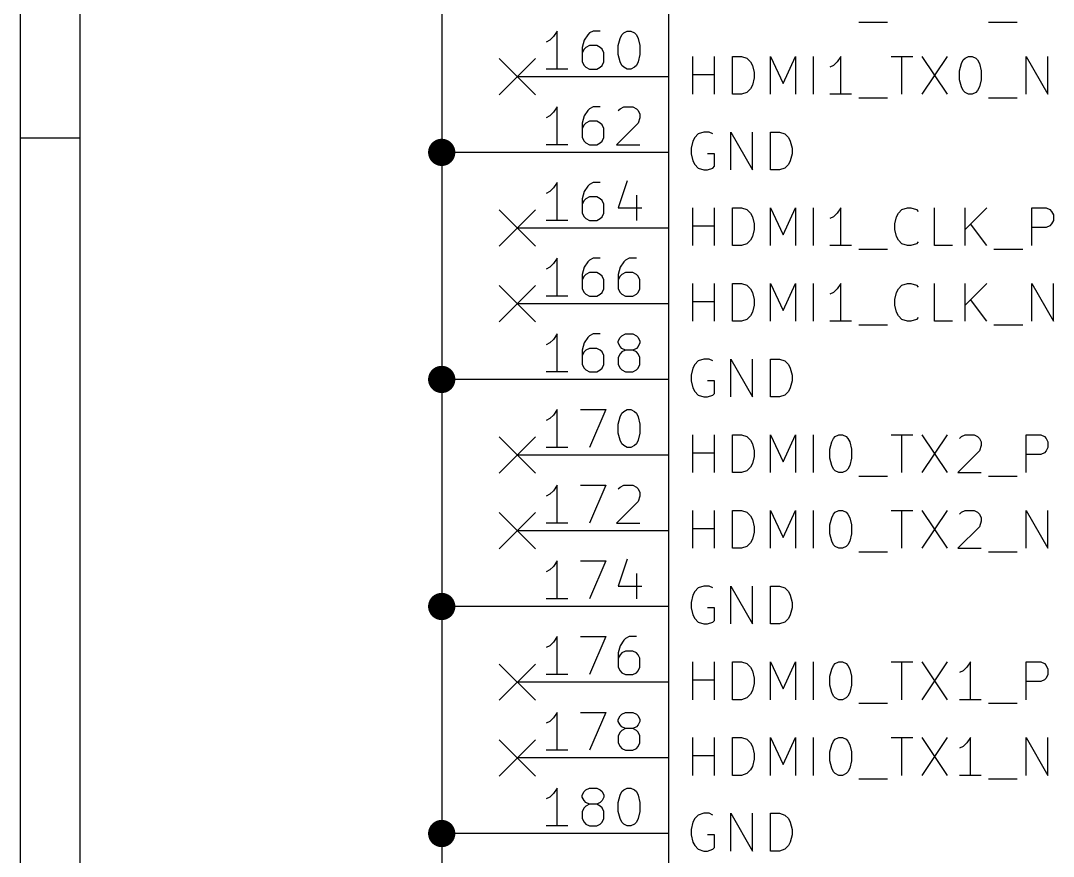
# Model space of a CAD drawing. Header units: millimetres. Extents: x 10 to 287, y -200 to -10.
# Drawn here: x 10 to 44.66, y -134.12 to -106.07 of the extents above; entities that cross this region are included whole.
import ezdxf

# ---------------------------------------------------------------- set-up
doc = ezdxf.new("R2010")
doc.units = ezdxf.units.MM
for name, color, linetype in [('BLUE', 174, 'CONTINUOUS'), ('GREENSIXTYFIVE', 129, 'CONTINUOUS'), ('LIGHTGREEN', 92, 'CONTINUOUS'), ('LIGHTRED', 12, 'CONTINUOUS'), ('RED', 14, 'CONTINUOUS')]:
    doc.layers.add(name, color=color, linetype=linetype)

msp = doc.modelspace()

# ---------------------------------------------------------------- linework, layer by layer
at = {"layer": 'BLUE', "linetype": 'CONTINUOUS'}
for p, q in [((26.0604, -107.3404), (27.2796, -108.5596)), ((27.2796, -107.3404), (26.0604, -108.5596)), ((26.0604, -112.4204), (27.2796, -113.6396)), ((27.2796, -112.4204), (26.0604, -113.6396)), ((26.0604, -114.9604), (27.2796, -116.1796)), ((27.2796, -114.9604), (26.0604, -116.1796)), ((26.0604, -120.0404), (27.2796, -121.2596)), ((27.2796, -120.0404), (26.0604, -121.2596)), ((26.0604, -122.5804), (27.2796, -123.7996)), ((27.2796, -122.5804), (26.0604, -123.7996)), ((26.0604, -127.6604), (27.2796, -128.8796)), ((27.2796, -127.6604), (26.0604, -128.8796)), ((26.0604, -130.2004), (27.2796, -131.4196)), ((27.2796, -130.2004), (26.0604, -131.4196))]:
    msp.add_line(p, q, dxfattribs=at)
at = {"layer": 'GREENSIXTYFIVE', "linetype": 'CONTINUOUS'}
for p, q in [((38.1242, -106.1185), (39.0918, -106.1185)), ((42.4784, -106.1185), (43.446, -106.1185)), ((32.5603, -108.5375), (32.5603, -107.2675)), ((33.286, -108.5375), (33.286, -107.2675)), ((33.8908, -108.5375), (33.8908, -107.2675)), ((33.8908, -107.2675), (34.1932, -107.2675)), ((34.1932, -107.2675), (34.3746, -107.328)), ((34.3746, -107.328), (34.4956, -107.449)), ((35.1608, -108.5375), (35.1608, -107.2675)), ((35.1608, -107.2675), (35.5842, -108.1747)), ((35.5842, -108.1747), (36.0075, -107.2675)), ((36.0075, -107.2675), (36.0075, -108.5375)), ((36.6122, -108.5375), (36.6122, -107.2675)), ((37.5194, -107.2675), (37.3985, -107.449)), ((37.5194, -108.5375), (37.5194, -107.2675)), ((39.2127, -107.2675), (39.9384, -107.2675)), ((39.5756, -108.5375), (39.5756, -107.2675)), ((40.2408, -107.2675), (41.0874, -108.5375)), ((41.0874, -107.2675), (40.2408, -108.5375)), ((41.5712, -107.5094), (41.6317, -107.3885)), ((41.6317, -107.3885), (41.6922, -107.328)), ((41.6922, -107.328), (41.8131, -107.2675)), ((41.8131, -107.2675), (41.9341, -107.2675)), ((41.9341, -107.2675), (42.055, -107.328)), ((42.055, -107.328), (42.1155, -107.3885)), ((42.1155, -107.3885), (42.176, -107.5094)), ((43.7483, -108.5375), (43.7483, -107.2675)), ((43.7483, -107.2675), (44.474, -108.5375)), ((44.474, -108.5375), (44.474, -107.2675)), ((34.4956, -107.449), (34.5561, -107.5699)), ((34.5561, -107.5699), (34.6165, -107.8118)), ((37.2775, -107.5699), (37.1566, -107.6304)), ((37.3985, -107.449), (37.2775, -107.5699)), ((41.5108, -107.7513), (41.5712, -107.5094)), ((41.5108, -108.0537), (41.5108, -107.7513)), ((42.176, -107.5094), (42.2365, -107.7513)), ((42.2365, -107.7513), (42.2365, -108.0537)), ((32.5603, -107.8723), (33.286, -107.8723)), ((34.6165, -107.9932), (34.5561, -108.2351)), ((34.6165, -107.8118), (34.6165, -107.9932)), ((41.5712, -108.2956), (41.5108, -108.0537)), ((42.2365, -108.0537), (42.176, -108.2956)), ((34.4956, -108.3561), (34.3746, -108.4771)), ((34.5561, -108.2351), (34.4956, -108.3561)), ((41.6317, -108.4166), (41.5712, -108.2956)), ((41.6922, -108.4771), (41.6317, -108.4166)), ((42.1155, -108.4166), (42.055, -108.4771)), ((42.176, -108.2956), (42.1155, -108.4166)), ((34.1932, -108.5375), (33.8908, -108.5375)), ((34.3746, -108.4771), (34.1932, -108.5375)), ((37.8823, -108.5375), (37.1566, -108.5375)), ((38.1242, -108.6585), (39.0918, -108.6585)), ((41.8131, -108.5375), (41.6922, -108.4771)), ((41.9341, -108.5375), (41.8131, -108.5375)), ((42.055, -108.4771), (41.9341, -108.5375)), ((42.4784, -108.6585), (43.446, -108.6585)), ((32.9232, -109.8075), (32.7418, -109.868)), ((33.1046, -109.8075), (32.9232, -109.8075)), ((33.2256, -109.868), (33.1046, -109.8075)), ((33.8303, -111.0775), (33.8303, -109.8075)), ((33.8303, -109.8075), (34.556, -111.0775)), ((34.556, -111.0775), (34.556, -109.8075)), ((35.1608, -111.0775), (35.1608, -109.8075)), ((35.1608, -109.8075), (35.4632, -109.8075)), ((35.4632, -109.8075), (35.6446, -109.868)), ((32.5603, -110.1099), (32.4999, -110.3518)), ((32.6208, -109.989), (32.5603, -110.1099)), ((32.7418, -109.868), (32.6208, -109.989)), ((35.6446, -109.868), (35.7656, -109.989)), ((35.7656, -109.989), (35.8261, -110.1099)), ((35.8261, -110.1099), (35.8865, -110.3518)), ((32.4999, -110.3518), (32.4999, -110.5332)), ((32.4999, -110.5332), (32.5603, -110.7751)), ((33.286, -110.5332), (33.0441, -110.5332)), ((33.286, -110.9566), (33.286, -110.5332)), ((35.8865, -110.5332), (35.8261, -110.7751)), ((35.8865, -110.3518), (35.8865, -110.5332)), ((32.5603, -110.7751), (32.6208, -110.8961)), ((32.6208, -110.8961), (32.7418, -111.0171)), ((35.7656, -110.8961), (35.6446, -111.0171)), ((35.8261, -110.7751), (35.7656, -110.8961)), ((32.7418, -111.0171), (32.9232, -111.0775)), ((32.9232, -111.0775), (33.0441, -111.0775)), ((33.0441, -111.0775), (33.2256, -111.0171)), ((33.2256, -111.0171), (33.286, -110.9566)), ((35.4632, -111.0775), (35.1608, -111.0775)), ((35.6446, -111.0171), (35.4632, -111.0775)), ((32.5603, -113.6175), (32.5603, -112.3475)), ((33.286, -113.6175), (33.286, -112.3475)), ((33.8908, -113.6175), (33.8908, -112.3475)), ((33.8908, -112.3475), (34.1932, -112.3475)), ((34.1932, -112.3475), (34.3746, -112.408)), ((34.3746, -112.408), (34.4956, -112.529)), ((34.4956, -112.529), (34.5561, -112.6499)), ((35.1608, -113.6175), (35.1608, -112.3475)), ((35.1608, -112.3475), (35.5842, -113.2547)), ((35.5842, -113.2547), (36.0075, -112.3475)), ((36.0075, -112.3475), (36.0075, -113.6175)), ((36.6122, -113.6175), (36.6122, -112.3475)), ((37.3985, -112.529), (37.2775, -112.6499)), ((37.5194, -112.3475), (37.3985, -112.529)), ((37.5194, -113.6175), (37.5194, -112.3475)), ((39.3941, -112.6499), (39.4546, -112.529)), ((39.4546, -112.529), (39.5756, -112.408)), ((39.5756, -112.408), (39.757, -112.3475)), ((39.757, -112.3475), (39.8779, -112.3475)), ((39.8779, -112.3475), (40.0594, -112.408)), ((40.0594, -112.408), (40.1198, -112.4685)), ((40.6641, -113.6175), (40.6641, -112.3475)), ((41.6922, -113.6175), (41.6922, -112.3475)), ((42.4179, -112.3475), (41.6922, -113.0732)), ((43.9298, -113.6175), (43.9298, -112.3475)), ((43.9298, -112.3475), (44.4136, -112.3475)), ((44.4136, -112.3475), (44.5346, -112.408)), ((44.5346, -112.408), (44.5951, -112.4685)), ((44.5951, -112.4685), (44.6555, -112.5894)), ((44.6555, -112.5894), (44.6555, -112.7709)), ((32.5603, -112.9523), (33.286, -112.9523)), ((34.5561, -112.6499), (34.6165, -112.8918)), ((34.6165, -112.8918), (34.6165, -113.0732)), ((37.2775, -112.6499), (37.1566, -112.7104)), ((39.3337, -112.8918), (39.3941, -112.6499)), ((39.3337, -113.0732), (39.3337, -112.8918)), ((42.4179, -113.6175), (41.8737, -112.8918)), ((44.5346, -112.9523), (44.4136, -113.0128)), ((44.5951, -112.8918), (44.5346, -112.9523)), ((44.6555, -112.7709), (44.5951, -112.8918)), ((34.5561, -113.3151), (34.4956, -113.4361)), ((34.6165, -113.0732), (34.5561, -113.3151)), ((39.3941, -113.3151), (39.3337, -113.0732)), ((39.4546, -113.4361), (39.3941, -113.3151)), ((44.4136, -113.0128), (43.9298, -113.0128)), ((34.1932, -113.6175), (33.8908, -113.6175)), ((34.3746, -113.5571), (34.1932, -113.6175)), ((34.4956, -113.4361), (34.3746, -113.5571)), ((37.8823, -113.6175), (37.1566, -113.6175)), ((39.5756, -113.5571), (39.4546, -113.4361)), ((39.757, -113.6175), (39.5756, -113.5571)), ((39.8779, -113.6175), (39.757, -113.6175)), ((40.0594, -113.5571), (39.8779, -113.6175)), ((40.1198, -113.4966), (40.0594, -113.5571)), ((41.2689, -113.6175), (40.6641, -113.6175)), ((38.1242, -113.7385), (39.0918, -113.7385)), ((42.6599, -113.7385), (43.6275, -113.7385)), ((32.5603, -116.1575), (32.5603, -114.8875)), ((33.286, -116.1575), (33.286, -114.8875)), ((33.8908, -116.1575), (33.8908, -114.8875)), ((33.8908, -114.8875), (34.1932, -114.8875)), ((34.1932, -114.8875), (34.3746, -114.948)), ((34.3746, -114.948), (34.4956, -115.069)), ((35.1608, -116.1575), (35.1608, -114.8875)), ((35.1608, -114.8875), (35.5842, -115.7947)), ((35.5842, -115.7947), (36.0075, -114.8875)), ((36.0075, -114.8875), (36.0075, -116.1575)), ((36.6122, -116.1575), (36.6122, -114.8875)), ((37.5194, -114.8875), (37.3985, -115.069)), ((37.5194, -116.1575), (37.5194, -114.8875)), ((39.4546, -115.069), (39.5756, -114.948)), ((39.5756, -114.948), (39.757, -114.8875)), ((39.757, -114.8875), (39.8779, -114.8875)), ((39.8779, -114.8875), (40.0594, -114.948)), ((40.0594, -114.948), (40.1198, -115.0085)), ((40.6641, -116.1575), (40.6641, -114.8875)), ((41.6922, -116.1575), (41.6922, -114.8875)), ((42.4179, -114.8875), (41.6922, -115.6132)), ((43.9298, -116.1575), (43.9298, -114.8875)), ((43.9298, -114.8875), (44.6555, -116.1575)), ((44.6555, -116.1575), (44.6555, -114.8875)), ((34.4956, -115.069), (34.5561, -115.1899)), ((34.5561, -115.1899), (34.6165, -115.4318)), ((37.2775, -115.1899), (37.1566, -115.2504)), ((37.3985, -115.069), (37.2775, -115.1899)), ((39.3337, -115.4318), (39.3941, -115.1899)), ((39.3941, -115.1899), (39.4546, -115.069)), ((32.5603, -115.4923), (33.286, -115.4923)), ((34.6165, -115.6132), (34.5561, -115.8551)), ((34.6165, -115.4318), (34.6165, -115.6132)), ((39.3337, -115.6132), (39.3337, -115.4318)), ((39.3941, -115.8551), (39.3337, -115.6132)), ((42.4179, -116.1575), (41.8737, -115.4318)), ((34.4956, -115.9761), (34.3746, -116.0971)), ((34.5561, -115.8551), (34.4956, -115.9761)), ((39.4546, -115.9761), (39.3941, -115.8551)), ((39.5756, -116.0971), (39.4546, -115.9761)), ((40.1198, -116.0366), (40.0594, -116.0971)), ((34.1932, -116.1575), (33.8908, -116.1575)), ((34.3746, -116.0971), (34.1932, -116.1575)), ((37.8823, -116.1575), (37.1566, -116.1575)), ((38.1242, -116.2785), (39.0918, -116.2785)), ((39.757, -116.1575), (39.5756, -116.0971)), ((39.8779, -116.1575), (39.757, -116.1575)), ((40.0594, -116.0971), (39.8779, -116.1575)), ((41.2689, -116.1575), (40.6641, -116.1575)), ((42.6599, -116.2785), (43.6275, -116.2785)), ((32.9232, -117.4275), (32.7418, -117.488)), ((33.1046, -117.4275), (32.9232, -117.4275)), ((33.2256, -117.488), (33.1046, -117.4275)), ((33.8303, -118.6975), (33.8303, -117.4275)), ((33.8303, -117.4275), (34.556, -118.6975)), ((34.556, -118.6975), (34.556, -117.4275)), ((35.1608, -118.6975), (35.1608, -117.4275)), ((35.1608, -117.4275), (35.4632, -117.4275)), ((35.4632, -117.4275), (35.6446, -117.488)), ((32.5603, -117.7299), (32.4999, -117.9718)), ((32.6208, -117.609), (32.5603, -117.7299)), ((32.7418, -117.488), (32.6208, -117.609)), ((35.6446, -117.488), (35.7656, -117.609)), ((35.7656, -117.609), (35.8261, -117.7299)), ((35.8261, -117.7299), (35.8865, -117.9718)), ((32.4999, -117.9718), (32.4999, -118.1532)), ((32.4999, -118.1532), (32.5603, -118.3951)), ((33.286, -118.1532), (33.0441, -118.1532)), ((33.286, -118.5766), (33.286, -118.1532)), ((35.8865, -118.1532), (35.8261, -118.3951)), ((35.8865, -117.9718), (35.8865, -118.1532)), ((32.5603, -118.3951), (32.6208, -118.5161)), ((32.6208, -118.5161), (32.7418, -118.6371)), ((35.7656, -118.5161), (35.6446, -118.6371)), ((35.8261, -118.3951), (35.7656, -118.5161)), ((32.7418, -118.6371), (32.9232, -118.6975)), ((32.9232, -118.6975), (33.0441, -118.6975)), ((33.0441, -118.6975), (33.2256, -118.6371)), ((33.2256, -118.6371), (33.286, -118.5766)), ((35.4632, -118.6975), (35.1608, -118.6975)), ((35.6446, -118.6371), (35.4632, -118.6975)), ((32.5603, -121.2375), (32.5603, -119.9675)), ((33.286, -121.2375), (33.286, -119.9675)), ((33.8908, -121.2375), (33.8908, -119.9675)), ((33.8908, -119.9675), (34.1932, -119.9675)), ((34.1932, -119.9675), (34.3746, -120.028)), ((34.3746, -120.028), (34.4956, -120.149)), ((34.4956, -120.149), (34.5561, -120.2699)), ((35.1608, -121.2375), (35.1608, -119.9675)), ((35.1608, -119.9675), (35.5842, -120.8747)), ((35.5842, -120.8747), (36.0075, -119.9675)), ((36.0075, -119.9675), (36.0075, -121.2375)), ((36.6122, -121.2375), (36.6122, -119.9675)), ((37.1566, -120.4513), (37.217, -120.2094)), ((37.217, -120.2094), (37.2775, -120.0885)), ((37.2775, -120.0885), (37.338, -120.028)), ((37.338, -120.028), (37.4589, -119.9675)), ((37.4589, -119.9675), (37.5799, -119.9675)), ((37.5799, -119.9675), (37.7008, -120.028)), ((37.7008, -120.028), (37.7613, -120.0885)), ((37.7613, -120.0885), (37.8218, -120.2094)), ((37.8218, -120.2094), (37.8823, -120.4513)), ((39.2127, -119.9675), (39.9384, -119.9675)), ((39.5756, -121.2375), (39.5756, -119.9675)), ((40.2408, -119.9675), (41.0874, -121.2375)), ((41.0874, -119.9675), (40.2408, -121.2375)), ((41.5108, -120.0885), (41.5712, -120.028)), ((41.5712, -120.028), (41.6922, -119.9675)), ((41.6922, -119.9675), (41.9946, -119.9675)), ((41.9946, -119.9675), (42.1155, -120.028)), ((42.1155, -120.028), (42.176, -120.0885)), ((42.176, -120.0885), (42.2365, -120.2094)), ((42.2365, -120.2094), (42.2365, -120.3304)), ((43.7483, -121.2375), (43.7483, -119.9675)), ((43.7483, -119.9675), (44.2321, -119.9675)), ((44.2321, -119.9675), (44.3531, -120.028)), ((44.3531, -120.028), (44.4136, -120.0885)), ((44.4136, -120.0885), (44.474, -120.2094)), ((44.474, -120.2094), (44.474, -120.3909)), ((32.5603, -120.5723), (33.286, -120.5723)), ((34.5561, -120.2699), (34.6165, -120.5118)), ((34.6165, -120.5118), (34.6165, -120.6932)), ((37.1566, -120.7537), (37.1566, -120.4513)), ((37.8823, -120.4513), (37.8823, -120.7537)), ((42.176, -120.5118), (41.4503, -121.2375)), ((42.2365, -120.3304), (42.176, -120.5118)), ((44.3531, -120.5723), (44.2321, -120.6328)), ((44.4136, -120.5118), (44.3531, -120.5723)), ((44.474, -120.3909), (44.4136, -120.5118)), ((34.5561, -120.9351), (34.4956, -121.0561)), ((34.6165, -120.6932), (34.5561, -120.9351)), ((37.217, -120.9956), (37.1566, -120.7537)), ((37.8823, -120.7537), (37.8218, -120.9956)), ((44.2321, -120.6328), (43.7483, -120.6328)), ((34.1932, -121.2375), (33.8908, -121.2375)), ((34.3746, -121.1771), (34.1932, -121.2375)), ((34.4956, -121.0561), (34.3746, -121.1771)), ((37.2775, -121.1166), (37.217, -120.9956)), ((37.338, -121.1771), (37.2775, -121.1166)), ((37.4589, -121.2375), (37.338, -121.1771)), ((37.5799, -121.2375), (37.4589, -121.2375)), ((37.7008, -121.1771), (37.5799, -121.2375)), ((37.7613, -121.1166), (37.7008, -121.1771)), ((37.8218, -120.9956), (37.7613, -121.1166)), ((41.4503, -121.2375), (42.2365, -121.2375)), ((38.1242, -121.3585), (39.0918, -121.3585)), ((42.4784, -121.3585), (43.446, -121.3585)), ((32.5603, -123.7775), (32.5603, -122.5075)), ((33.286, -123.7775), (33.286, -122.5075)), ((33.8908, -123.7775), (33.8908, -122.5075)), ((33.8908, -122.5075), (34.1932, -122.5075)), ((34.1932, -122.5075), (34.3746, -122.568)), ((34.3746, -122.568), (34.4956, -122.689)), ((35.1608, -123.7775), (35.1608, -122.5075)), ((35.1608, -122.5075), (35.5842, -123.4147)), ((35.5842, -123.4147), (36.0075, -122.5075)), ((36.0075, -122.5075), (36.0075, -123.7775)), ((36.6122, -123.7775), (36.6122, -122.5075)), ((37.217, -122.7494), (37.2775, -122.6285)), ((37.2775, -122.6285), (37.338, -122.568)), ((37.338, -122.568), (37.4589, -122.5075)), ((37.4589, -122.5075), (37.5799, -122.5075)), ((37.5799, -122.5075), (37.7008, -122.568)), ((37.7008, -122.568), (37.7613, -122.6285)), ((37.7613, -122.6285), (37.8218, -122.7494)), ((39.2127, -122.5075), (39.9384, -122.5075)), ((39.5756, -123.7775), (39.5756, -122.5075)), ((40.2408, -122.5075), (41.0874, -123.7775)), ((41.0874, -122.5075), (40.2408, -123.7775)), ((41.5108, -122.6285), (41.5712, -122.568)), ((41.5712, -122.568), (41.6922, -122.5075)), ((41.6922, -122.5075), (41.9946, -122.5075)), ((41.9946, -122.5075), (42.1155, -122.568)), ((42.1155, -122.568), (42.176, -122.6285)), ((42.176, -122.6285), (42.2365, -122.7494)), ((43.7483, -123.7775), (43.7483, -122.5075)), ((43.7483, -122.5075), (44.474, -123.7775)), ((44.474, -123.7775), (44.474, -122.5075)), ((34.4956, -122.689), (34.5561, -122.8099)), ((34.5561, -122.8099), (34.6165, -123.0518)), ((37.1566, -122.9913), (37.217, -122.7494)), ((37.1566, -123.2937), (37.1566, -122.9913)), ((37.8218, -122.7494), (37.8823, -122.9913)), ((37.8823, -122.9913), (37.8823, -123.2937)), ((42.2365, -122.8704), (42.176, -123.0518)), ((42.2365, -122.7494), (42.2365, -122.8704)), ((32.5603, -123.1123), (33.286, -123.1123)), ((34.6165, -123.2332), (34.5561, -123.4751)), ((34.6165, -123.0518), (34.6165, -123.2332)), ((37.217, -123.5356), (37.1566, -123.2937)), ((37.8823, -123.2937), (37.8218, -123.5356)), ((42.176, -123.0518), (41.4503, -123.7775)), ((34.3746, -123.7171), (34.1932, -123.7775)), ((34.4956, -123.5961), (34.3746, -123.7171)), ((34.5561, -123.4751), (34.4956, -123.5961)), ((37.2775, -123.6566), (37.217, -123.5356)), ((37.338, -123.7171), (37.2775, -123.6566)), ((37.4589, -123.7775), (37.338, -123.7171)), ((37.7008, -123.7171), (37.5799, -123.7775)), ((37.7613, -123.6566), (37.7008, -123.7171)), ((37.8218, -123.5356), (37.7613, -123.6566)), ((34.1932, -123.7775), (33.8908, -123.7775)), ((37.5799, -123.7775), (37.4589, -123.7775)), ((38.1242, -123.8985), (39.0918, -123.8985)), ((41.4503, -123.7775), (42.2365, -123.7775)), ((42.4784, -123.8985), (43.446, -123.8985)), ((32.9232, -125.0475), (32.7418, -125.108)), ((33.1046, -125.0475), (32.9232, -125.0475)), ((33.2256, -125.108), (33.1046, -125.0475)), ((33.8303, -126.3175), (33.8303, -125.0475)), ((33.8303, -125.0475), (34.556, -126.3175)), ((34.556, -126.3175), (34.556, -125.0475)), ((35.1608, -126.3175), (35.1608, -125.0475)), ((35.1608, -125.0475), (35.4632, -125.0475)), ((35.4632, -125.0475), (35.6446, -125.108)), ((32.5603, -125.3499), (32.4999, -125.5918)), ((32.6208, -125.229), (32.5603, -125.3499)), ((32.7418, -125.108), (32.6208, -125.229)), ((35.6446, -125.108), (35.7656, -125.229)), ((35.7656, -125.229), (35.8261, -125.3499)), ((35.8261, -125.3499), (35.8865, -125.5918)), ((32.4999, -125.5918), (32.4999, -125.7732)), ((32.4999, -125.7732), (32.5603, -126.0151)), ((33.286, -125.7732), (33.0441, -125.7732)), ((33.286, -126.1966), (33.286, -125.7732)), ((35.8865, -125.7732), (35.8261, -126.0151)), ((35.8865, -125.5918), (35.8865, -125.7732)), ((32.5603, -126.0151), (32.6208, -126.1361)), ((32.6208, -126.1361), (32.7418, -126.2571)), ((35.7656, -126.1361), (35.6446, -126.2571)), ((35.8261, -126.0151), (35.7656, -126.1361)), ((32.7418, -126.2571), (32.9232, -126.3175)), ((32.9232, -126.3175), (33.0441, -126.3175)), ((33.0441, -126.3175), (33.2256, -126.2571)), ((33.2256, -126.2571), (33.286, -126.1966)), ((35.4632, -126.3175), (35.1608, -126.3175)), ((35.6446, -126.2571), (35.4632, -126.3175)), ((32.5603, -128.8575), (32.5603, -127.5875)), ((33.286, -128.8575), (33.286, -127.5875)), ((33.8908, -128.8575), (33.8908, -127.5875)), ((33.8908, -127.5875), (34.1932, -127.5875)), ((34.1932, -127.5875), (34.3746, -127.648)), ((34.3746, -127.648), (34.4956, -127.769)), ((34.4956, -127.769), (34.5561, -127.8899)), ((35.1608, -128.8575), (35.1608, -127.5875)), ((35.1608, -127.5875), (35.5842, -128.4947)), ((35.5842, -128.4947), (36.0075, -127.5875)), ((36.0075, -127.5875), (36.0075, -128.8575)), ((36.6122, -128.8575), (36.6122, -127.5875)), ((37.1566, -128.0713), (37.217, -127.8294)), ((37.217, -127.8294), (37.2775, -127.7085)), ((37.2775, -127.7085), (37.338, -127.648)), ((37.338, -127.648), (37.4589, -127.5875)), ((37.4589, -127.5875), (37.5799, -127.5875)), ((37.5799, -127.5875), (37.7008, -127.648)), ((37.7008, -127.648), (37.7613, -127.7085)), ((37.7613, -127.7085), (37.8218, -127.8294)), ((37.8218, -127.8294), (37.8823, -128.0713)), ((39.2127, -127.5875), (39.9384, -127.5875)), ((39.5756, -128.8575), (39.5756, -127.5875)), ((40.2408, -127.5875), (41.0874, -128.8575)), ((41.0874, -127.5875), (40.2408, -128.8575)), ((41.7527, -127.769), (41.6317, -127.8899)), ((41.8736, -127.5875), (41.7527, -127.769)), ((41.8736, -128.8575), (41.8736, -127.5875)), ((43.7483, -128.8575), (43.7483, -127.5875)), ((43.7483, -127.5875), (44.2321, -127.5875)), ((44.2321, -127.5875), (44.3531, -127.648)), ((44.3531, -127.648), (44.4136, -127.7085)), ((44.4136, -127.7085), (44.474, -127.8294)), ((44.474, -127.8294), (44.474, -128.0109)), ((32.5603, -128.1923), (33.286, -128.1923)), ((34.5561, -127.8899), (34.6165, -128.1318)), ((34.6165, -128.1318), (34.6165, -128.3132)), ((37.1566, -128.3737), (37.1566, -128.0713)), ((37.8823, -128.0713), (37.8823, -128.3737)), ((41.6317, -127.8899), (41.5108, -127.9504)), ((44.3531, -128.1923), (44.2321, -128.2528)), ((44.4136, -128.1318), (44.3531, -128.1923)), ((44.474, -128.0109), (44.4136, -128.1318)), ((34.5561, -128.5551), (34.4956, -128.6761)), ((34.6165, -128.3132), (34.5561, -128.5551)), ((37.217, -128.6156), (37.1566, -128.3737)), ((37.8823, -128.3737), (37.8218, -128.6156)), ((44.2321, -128.2528), (43.7483, -128.2528)), ((34.1932, -128.8575), (33.8908, -128.8575)), ((34.3746, -128.7971), (34.1932, -128.8575)), ((34.4956, -128.6761), (34.3746, -128.7971)), ((37.2775, -128.7366), (37.217, -128.6156)), ((37.338, -128.7971), (37.2775, -128.7366)), ((37.4589, -128.8575), (37.338, -128.7971)), ((37.5799, -128.8575), (37.4589, -128.8575)), ((37.7008, -128.7971), (37.5799, -128.8575)), ((37.7613, -128.7366), (37.7008, -128.7971)), ((37.8218, -128.6156), (37.7613, -128.7366)), ((42.2365, -128.8575), (41.5108, -128.8575)), ((38.1242, -128.9785), (39.0918, -128.9785)), ((42.4784, -128.9785), (43.446, -128.9785)), ((32.5603, -131.3975), (32.5603, -130.1275)), ((33.286, -131.3975), (33.286, -130.1275)), ((33.8908, -131.3975), (33.8908, -130.1275)), ((33.8908, -130.1275), (34.1932, -130.1275)), ((34.1932, -130.1275), (34.3746, -130.188)), ((34.3746, -130.188), (34.4956, -130.309)), ((35.1608, -131.3975), (35.1608, -130.1275)), ((35.1608, -130.1275), (35.5842, -131.0347)), ((35.5842, -131.0347), (36.0075, -130.1275)), ((36.0075, -130.1275), (36.0075, -131.3975)), ((36.6122, -131.3975), (36.6122, -130.1275)), ((37.217, -130.3694), (37.2775, -130.2485)), ((37.2775, -130.2485), (37.338, -130.188)), ((37.338, -130.188), (37.4589, -130.1275)), ((37.4589, -130.1275), (37.5799, -130.1275)), ((37.5799, -130.1275), (37.7008, -130.188)), ((37.7008, -130.188), (37.7613, -130.2485)), ((37.7613, -130.2485), (37.8218, -130.3694)), ((39.2127, -130.1275), (39.9384, -130.1275)), ((39.5756, -131.3975), (39.5756, -130.1275)), ((40.2408, -130.1275), (41.0874, -131.3975)), ((41.0874, -130.1275), (40.2408, -131.3975)), ((41.8736, -130.1275), (41.7527, -130.309)), ((41.8736, -131.3975), (41.8736, -130.1275)), ((43.7483, -131.3975), (43.7483, -130.1275)), ((43.7483, -130.1275), (44.474, -131.3975)), ((44.474, -131.3975), (44.474, -130.1275)), ((34.4956, -130.309), (34.5561, -130.4299)), ((34.5561, -130.4299), (34.6165, -130.6718)), ((37.1566, -130.6113), (37.217, -130.3694)), ((37.1566, -130.9137), (37.1566, -130.6113)), ((37.8218, -130.3694), (37.8823, -130.6113)), ((37.8823, -130.6113), (37.8823, -130.9137)), ((41.6317, -130.4299), (41.5108, -130.4904)), ((41.7527, -130.309), (41.6317, -130.4299)), ((32.5603, -130.7323), (33.286, -130.7323)), ((34.6165, -130.8532), (34.5561, -131.0951)), ((34.6165, -130.6718), (34.6165, -130.8532)), ((37.217, -131.1556), (37.1566, -130.9137)), ((37.8823, -130.9137), (37.8218, -131.1556)), ((34.3746, -131.3371), (34.1932, -131.3975)), ((34.4956, -131.2161), (34.3746, -131.3371)), ((34.5561, -131.0951), (34.4956, -131.2161)), ((37.2775, -131.2766), (37.217, -131.1556)), ((37.338, -131.3371), (37.2775, -131.2766)), ((37.4589, -131.3975), (37.338, -131.3371)), ((37.7008, -131.3371), (37.5799, -131.3975)), ((37.7613, -131.2766), (37.7008, -131.3371)), ((37.8218, -131.1556), (37.7613, -131.2766)), ((34.1932, -131.3975), (33.8908, -131.3975)), ((37.5799, -131.3975), (37.4589, -131.3975)), ((38.1242, -131.5185), (39.0918, -131.5185)), ((42.2365, -131.3975), (41.5108, -131.3975)), ((42.4784, -131.5185), (43.446, -131.5185)), ((32.7418, -132.728), (32.6208, -132.849)), ((32.9232, -132.6675), (32.7418, -132.728)), ((33.1046, -132.6675), (32.9232, -132.6675)), ((33.2256, -132.728), (33.1046, -132.6675)), ((33.8303, -133.9375), (33.8303, -132.6675)), ((33.8303, -132.6675), (34.556, -133.9375)), ((34.556, -133.9375), (34.556, -132.6675)), ((35.1608, -133.9375), (35.1608, -132.6675)), ((35.1608, -132.6675), (35.4632, -132.6675)), ((35.4632, -132.6675), (35.6446, -132.728)), ((35.6446, -132.728), (35.7656, -132.849)), ((32.5603, -132.9699), (32.4999, -133.2118)), ((32.6208, -132.849), (32.5603, -132.9699)), ((35.7656, -132.849), (35.8261, -132.9699)), ((35.8261, -132.9699), (35.8865, -133.2118)), ((32.4999, -133.2118), (32.4999, -133.3932)), ((32.4999, -133.3932), (32.5603, -133.6351)), ((33.286, -133.3932), (33.0441, -133.3932)), ((33.286, -133.8166), (33.286, -133.3932)), ((35.8865, -133.3932), (35.8261, -133.6351)), ((35.8865, -133.2118), (35.8865, -133.3932)), ((32.5603, -133.6351), (32.6208, -133.7561)), ((32.6208, -133.7561), (32.7418, -133.8771)), ((35.7656, -133.7561), (35.6446, -133.8771)), ((35.8261, -133.6351), (35.7656, -133.7561)), ((32.7418, -133.8771), (32.9232, -133.9375)), ((32.9232, -133.9375), (33.0441, -133.9375)), ((33.0441, -133.9375), (33.2256, -133.8771)), ((33.2256, -133.8771), (33.286, -133.8166)), ((35.4632, -133.9375), (35.1608, -133.9375)), ((35.6446, -133.8771), (35.4632, -133.9375))]:
    msp.add_line(p, q, dxfattribs=at)
at = {"layer": 'LIGHTGREEN', "linetype": 'CONTINUOUS'}
for p, q in [((24.13, -102.87), (24.13, -110.49)), ((26.67, -110.49), (24.13, -110.49)), ((24.13, -110.49), (24.13, -118.11)), ((26.67, -118.11), (24.13, -118.11)), ((24.13, -118.11), (24.13, -125.73)), ((26.67, -125.73), (24.13, -125.73)), ((24.13, -125.73), (24.13, -133.35)), ((24.13, -133.35), (24.13, -140.97)), ((26.67, -133.35), (24.13, -133.35))]:
    msp.add_line(p, q, dxfattribs=at)
at = {"layer": 'LIGHTGREEN', "const_width": 0.4572}
for points in [[(23.9014, -110.49, 1), (24.3586, -110.49, 1)], [(23.9014, -118.11, 1), (24.3586, -118.11, 1)], [(23.9014, -125.73, 1), (24.3586, -125.73, 1)], [(23.9014, -133.35, 1), (24.3586, -133.35, 1)]]:
    msp.add_lwpolyline(points, format="xyb", close=True, dxfattribs=at)
at = {"layer": 'LIGHTRED', "linetype": 'CONTINUOUS'}
for p, q in [((27.7586, -106.7253), (27.6377, -106.7858)), ((27.8796, -106.6044), (27.7586, -106.7253)), ((28.0005, -106.4229), (27.8796, -106.6044)), ((28.0005, -107.6929), (28.0005, -106.4229)), ((28.9076, -106.7253), (28.8472, -106.9672)), ((29.0286, -106.5439), (28.9076, -106.7253)), ((29.0891, -106.4834), (29.0286, -106.5439)), ((29.21, -106.4229), (29.0891, -106.4834)), ((29.4519, -106.4229), (29.21, -106.4229)), ((30.0567, -106.9067), (30.1171, -106.6648)), ((30.1171, -106.6648), (30.1776, -106.5439)), ((30.1776, -106.5439), (30.2381, -106.4834)), ((30.2381, -106.4834), (30.359, -106.4229)), ((30.359, -106.4229), (30.48, -106.4229)), ((30.48, -106.4229), (30.6009, -106.4834)), ((30.6009, -106.4834), (30.6614, -106.5439)), ((30.6614, -106.5439), (30.7219, -106.6648)), ((30.7219, -106.6648), (30.7824, -106.9067)), ((28.8472, -106.9672), (28.8472, -107.451)), ((28.9076, -107.0277), (28.8472, -107.1486)), ((28.9681, -106.9672), (28.9076, -107.0277)), ((29.0891, -106.9067), (28.9681, -106.9672)), ((29.331, -106.9067), (29.0891, -106.9067)), ((29.4519, -106.9672), (29.331, -106.9067)), ((29.5124, -107.0277), (29.4519, -106.9672)), ((29.5729, -107.1486), (29.5124, -107.0277)), ((30.0567, -107.2091), (30.0567, -106.9067)), ((30.7824, -106.9067), (30.7824, -107.2091)), ((29.5729, -107.451), (29.5729, -107.1486)), ((30.1171, -107.451), (30.0567, -107.2091)), ((30.7824, -107.2091), (30.7219, -107.451)), ((28.3634, -107.6929), (27.6377, -107.6929)), ((28.8472, -107.451), (28.9076, -107.572)), ((28.9076, -107.572), (28.9681, -107.6325)), ((28.9681, -107.6325), (29.0891, -107.6929)), ((29.0891, -107.6929), (29.331, -107.6929)), ((29.331, -107.6929), (29.4519, -107.6325)), ((29.4519, -107.6325), (29.5124, -107.572)), ((29.5124, -107.572), (29.5729, -107.451)), ((30.1776, -107.572), (30.1171, -107.451)), ((30.2381, -107.6325), (30.1776, -107.572)), ((30.359, -107.6929), (30.2381, -107.6325)), ((30.48, -107.6929), (30.359, -107.6929)), ((30.6009, -107.6325), (30.48, -107.6929)), ((30.6614, -107.572), (30.6009, -107.6325)), ((30.7219, -107.451), (30.6614, -107.572)), ((27.8796, -109.1444), (27.7586, -109.2653)), ((28.0005, -108.9629), (27.8796, -109.1444)), ((28.0005, -110.2329), (28.0005, -108.9629)), ((29.0286, -109.0839), (28.9076, -109.2653)), ((29.0891, -109.0234), (29.0286, -109.0839)), ((29.21, -108.9629), (29.0891, -109.0234)), ((29.4519, -108.9629), (29.21, -108.9629)), ((30.0567, -109.0839), (30.1171, -109.0234)), ((30.1171, -109.0234), (30.2381, -108.9629)), ((30.2381, -108.9629), (30.5405, -108.9629)), ((30.5405, -108.9629), (30.6614, -109.0234)), ((30.6614, -109.0234), (30.7219, -109.0839)), ((30.7219, -109.0839), (30.7824, -109.2048)), ((27.7586, -109.2653), (27.6377, -109.3258)), ((28.9076, -109.2653), (28.8472, -109.5072)), ((28.8472, -109.5072), (28.8472, -109.991)), ((28.9681, -109.5072), (28.9076, -109.5677)), ((29.0891, -109.4467), (28.9681, -109.5072)), ((29.331, -109.4467), (29.0891, -109.4467)), ((29.4519, -109.5072), (29.331, -109.4467)), ((29.5124, -109.5677), (29.4519, -109.5072)), ((30.7219, -109.5072), (29.9962, -110.2329)), ((30.7824, -109.3258), (30.7219, -109.5072)), ((30.7824, -109.2048), (30.7824, -109.3258)), ((28.9076, -109.5677), (28.8472, -109.6886)), ((29.5729, -109.6886), (29.5124, -109.5677)), ((29.5729, -109.991), (29.5729, -109.6886)), ((28.8472, -109.991), (28.9076, -110.112)), ((28.9076, -110.112), (28.9681, -110.1725)), ((28.9681, -110.1725), (29.0891, -110.2329)), ((29.331, -110.2329), (29.4519, -110.1725)), ((29.4519, -110.1725), (29.5124, -110.112)), ((29.5124, -110.112), (29.5729, -109.991)), ((28.3634, -110.2329), (27.6377, -110.2329)), ((29.0891, -110.2329), (29.331, -110.2329)), ((29.9962, -110.2329), (30.7824, -110.2329)), ((28.0005, -111.5029), (27.8796, -111.6844)), ((28.0005, -112.7729), (28.0005, -111.5029)), ((29.0891, -111.5634), (29.0286, -111.6239)), ((29.21, -111.5029), (29.0891, -111.5634)), ((29.4519, -111.5029), (29.21, -111.5029)), ((30.359, -111.4425), (30.0567, -112.3496)), ((27.7586, -111.8053), (27.6377, -111.8658)), ((27.8796, -111.6844), (27.7586, -111.8053)), ((28.9076, -111.8053), (28.8472, -112.0472)), ((29.0286, -111.6239), (28.9076, -111.8053)), ((30.6614, -111.9263), (30.6614, -112.7729)), ((28.8472, -112.0472), (28.8472, -112.531)), ((28.9076, -112.1077), (28.8472, -112.2286)), ((28.9681, -112.0472), (28.9076, -112.1077)), ((29.0891, -111.9867), (28.9681, -112.0472)), ((29.331, -111.9867), (29.0891, -111.9867)), ((29.4519, -112.0472), (29.331, -111.9867)), ((29.5124, -112.1077), (29.4519, -112.0472)), ((29.5729, -112.2286), (29.5124, -112.1077)), ((29.5729, -112.531), (29.5729, -112.2286)), ((28.8472, -112.531), (28.9076, -112.652)), ((29.5124, -112.652), (29.5729, -112.531)), ((30.0567, -112.3496), (30.8428, -112.3496)), ((28.3634, -112.7729), (27.6377, -112.7729)), ((28.9076, -112.652), (28.9681, -112.7125)), ((28.9681, -112.7125), (29.0891, -112.7729)), ((29.0891, -112.7729), (29.331, -112.7729)), ((29.331, -112.7729), (29.4519, -112.7125)), ((29.4519, -112.7125), (29.5124, -112.652)), ((27.7586, -114.3453), (27.6377, -114.4058)), ((27.8796, -114.2244), (27.7586, -114.3453)), ((28.0005, -114.0429), (27.8796, -114.2244)), ((28.0005, -115.3129), (28.0005, -114.0429)), ((28.9076, -114.3453), (28.8472, -114.5872)), ((29.0286, -114.1639), (28.9076, -114.3453)), ((29.0891, -114.1034), (29.0286, -114.1639)), ((29.21, -114.0429), (29.0891, -114.1034)), ((29.4519, -114.0429), (29.21, -114.0429)), ((30.1171, -114.3453), (30.0567, -114.5872)), ((30.2381, -114.1639), (30.1171, -114.3453)), ((30.2986, -114.1034), (30.2381, -114.1639)), ((30.4195, -114.0429), (30.2986, -114.1034)), ((30.6614, -114.0429), (30.4195, -114.0429)), ((28.8472, -114.5872), (28.8472, -115.071)), ((28.9076, -114.6477), (28.8472, -114.7686)), ((28.9681, -114.5872), (28.9076, -114.6477)), ((29.0891, -114.5267), (28.9681, -114.5872)), ((29.331, -114.5267), (29.0891, -114.5267)), ((29.4519, -114.5872), (29.331, -114.5267)), ((29.5124, -114.6477), (29.4519, -114.5872)), ((29.5729, -114.7686), (29.5124, -114.6477)), ((30.0567, -114.5872), (30.0567, -115.071)), ((30.1171, -114.6477), (30.0567, -114.7686)), ((30.1776, -114.5872), (30.1171, -114.6477)), ((30.2986, -114.5267), (30.1776, -114.5872)), ((30.5405, -114.5267), (30.2986, -114.5267)), ((30.6614, -114.5872), (30.5405, -114.5267)), ((30.7219, -114.6477), (30.6614, -114.5872)), ((30.7824, -114.7686), (30.7219, -114.6477)), ((29.5729, -115.071), (29.5729, -114.7686)), ((30.7824, -115.071), (30.7824, -114.7686)), ((28.3634, -115.3129), (27.6377, -115.3129)), ((28.8472, -115.071), (28.9076, -115.192)), ((28.9076, -115.192), (28.9681, -115.2525)), ((28.9681, -115.2525), (29.0891, -115.3129)), ((29.0891, -115.3129), (29.331, -115.3129)), ((29.331, -115.3129), (29.4519, -115.2525)), ((29.4519, -115.2525), (29.5124, -115.192)), ((29.5124, -115.192), (29.5729, -115.071)), ((30.0567, -115.071), (30.1171, -115.192)), ((30.1171, -115.192), (30.1776, -115.2525)), ((30.1776, -115.2525), (30.2986, -115.3129)), ((30.2986, -115.3129), (30.5405, -115.3129)), ((30.5405, -115.3129), (30.6614, -115.2525)), ((30.6614, -115.2525), (30.7219, -115.192)), ((30.7219, -115.192), (30.7824, -115.071)), ((27.8796, -116.7644), (27.7586, -116.8853)), ((28.0005, -116.5829), (27.8796, -116.7644)), ((28.0005, -117.8529), (28.0005, -116.5829)), ((29.0286, -116.7039), (28.9076, -116.8853)), ((29.0891, -116.6434), (29.0286, -116.7039)), ((29.21, -116.5829), (29.0891, -116.6434)), ((29.4519, -116.5829), (29.21, -116.5829)), ((30.0567, -116.8248), (30.1171, -116.7039)), ((30.1171, -116.7039), (30.1776, -116.6434)), ((30.1776, -116.6434), (30.2986, -116.5829)), ((30.2986, -116.5829), (30.5405, -116.5829)), ((30.5405, -116.5829), (30.6614, -116.6434)), ((30.6614, -116.6434), (30.7219, -116.7039)), ((30.7219, -116.7039), (30.7824, -116.8248)), ((27.7586, -116.8853), (27.6377, -116.9458)), ((28.9076, -116.8853), (28.8472, -117.1272)), ((28.8472, -117.1272), (28.8472, -117.611)), ((28.9681, -117.1272), (28.9076, -117.1877)), ((29.0891, -117.0667), (28.9681, -117.1272)), ((29.331, -117.0667), (29.0891, -117.0667)), ((29.4519, -117.1272), (29.331, -117.0667)), ((29.5124, -117.1877), (29.4519, -117.1272)), ((30.0567, -116.8853), (30.0567, -116.8248)), ((30.1171, -117.0063), (30.0567, -116.8853)), ((30.1776, -117.0667), (30.1171, -117.0063)), ((30.2986, -117.1272), (30.1776, -117.0667)), ((30.2986, -117.1272), (30.1776, -117.1877)), ((30.5405, -117.1272), (30.2986, -117.1272)), ((30.6614, -117.0667), (30.5405, -117.1272)), ((30.6614, -117.1877), (30.5405, -117.1272)), ((30.7219, -117.0063), (30.6614, -117.0667)), ((30.7824, -116.8853), (30.7219, -117.0063)), ((30.7824, -116.8248), (30.7824, -116.8853)), ((28.9076, -117.1877), (28.8472, -117.3086)), ((29.5729, -117.3086), (29.5124, -117.1877)), ((29.5729, -117.611), (29.5729, -117.3086)), ((30.1171, -117.2482), (30.0567, -117.3691)), ((30.0567, -117.3691), (30.0567, -117.611)), ((30.1776, -117.1877), (30.1171, -117.2482)), ((30.7219, -117.2482), (30.6614, -117.1877)), ((30.7824, -117.3691), (30.7219, -117.2482)), ((30.7824, -117.611), (30.7824, -117.3691)), ((28.8472, -117.611), (28.9076, -117.732)), ((28.9076, -117.732), (28.9681, -117.7925)), ((28.9681, -117.7925), (29.0891, -117.8529)), ((29.331, -117.8529), (29.4519, -117.7925)), ((29.4519, -117.7925), (29.5124, -117.732)), ((29.5124, -117.732), (29.5729, -117.611)), ((30.0567, -117.611), (30.1171, -117.732)), ((30.1171, -117.732), (30.1776, -117.7925)), ((30.1776, -117.7925), (30.2986, -117.8529)), ((30.5405, -117.8529), (30.6614, -117.7925)), ((30.6614, -117.7925), (30.7219, -117.732)), ((30.7219, -117.732), (30.7824, -117.611)), ((28.3634, -117.8529), (27.6377, -117.8529)), ((29.0891, -117.8529), (29.331, -117.8529)), ((30.2986, -117.8529), (30.5405, -117.8529)), ((28.0005, -119.1229), (27.8796, -119.3044)), ((28.0005, -120.3929), (28.0005, -119.1229)), ((28.7867, -119.1229), (29.6333, -119.1229)), ((29.6333, -119.1229), (29.0891, -120.3929)), ((30.1776, -119.2439), (30.2381, -119.1834)), ((30.2381, -119.1834), (30.359, -119.1229)), ((30.359, -119.1229), (30.48, -119.1229)), ((30.48, -119.1229), (30.6009, -119.1834)), ((30.6009, -119.1834), (30.6614, -119.2439)), ((27.7586, -119.4253), (27.6377, -119.4858)), ((27.8796, -119.3044), (27.7586, -119.4253)), ((30.0567, -119.6067), (30.1171, -119.3648)), ((30.1171, -119.3648), (30.1776, -119.2439)), ((30.6614, -119.2439), (30.7219, -119.3648)), ((30.7219, -119.3648), (30.7824, -119.6067)), ((30.0567, -119.9091), (30.0567, -119.6067)), ((30.7824, -119.6067), (30.7824, -119.9091)), ((30.1171, -120.151), (30.0567, -119.9091)), ((30.1776, -120.272), (30.1171, -120.151)), ((30.7219, -120.151), (30.6614, -120.272)), ((30.7824, -119.9091), (30.7219, -120.151)), ((28.3634, -120.3929), (27.6377, -120.3929)), ((30.2381, -120.3325), (30.1776, -120.272)), ((30.359, -120.3929), (30.2381, -120.3325)), ((30.48, -120.3929), (30.359, -120.3929)), ((30.6009, -120.3325), (30.48, -120.3929)), ((30.6614, -120.272), (30.6009, -120.3325)), ((27.7586, -121.9653), (27.6377, -122.0258)), ((27.8796, -121.8444), (27.7586, -121.9653)), ((28.0005, -121.6629), (27.8796, -121.8444)), ((28.0005, -122.9329), (28.0005, -121.6629)), ((28.7867, -121.6629), (29.6333, -121.6629)), ((29.6333, -121.6629), (29.0891, -122.9329)), ((30.0567, -121.7839), (30.1171, -121.7234)), ((30.1171, -121.7234), (30.2381, -121.6629)), ((30.2381, -121.6629), (30.5405, -121.6629)), ((30.5405, -121.6629), (30.6614, -121.7234)), ((30.6614, -121.7234), (30.7219, -121.7839)), ((30.7219, -121.7839), (30.7824, -121.9048)), ((30.7824, -121.9048), (30.7824, -122.0258)), ((30.7219, -122.2072), (29.9962, -122.9329)), ((30.7824, -122.0258), (30.7219, -122.2072)), ((28.3634, -122.9329), (27.6377, -122.9329)), ((29.9962, -122.9329), (30.7824, -122.9329)), ((27.8796, -124.3844), (27.7586, -124.5053)), ((28.0005, -124.2029), (27.8796, -124.3844)), ((28.0005, -125.4729), (28.0005, -124.2029)), ((28.7867, -124.2029), (29.6333, -124.2029)), ((29.6333, -124.2029), (29.0891, -125.4729)), ((30.359, -124.1425), (30.0567, -125.0496)), ((27.7586, -124.5053), (27.6377, -124.5658)), ((30.6614, -124.6263), (30.6614, -125.4729)), ((30.0567, -125.0496), (30.8428, -125.0496)), ((28.3634, -125.4729), (27.6377, -125.4729)), ((28.0005, -126.7429), (27.8796, -126.9244)), ((28.0005, -128.0129), (28.0005, -126.7429)), ((28.7867, -126.7429), (29.6333, -126.7429)), ((29.6333, -126.7429), (29.0891, -128.0129)), ((30.2986, -126.8034), (30.2381, -126.8639)), ((30.4195, -126.7429), (30.2986, -126.8034)), ((30.6614, -126.7429), (30.4195, -126.7429)), ((27.7586, -127.0453), (27.6377, -127.1058)), ((27.8796, -126.9244), (27.7586, -127.0453)), ((30.1171, -127.0453), (30.0567, -127.2872)), ((30.2381, -126.8639), (30.1171, -127.0453)), ((30.0567, -127.2872), (30.0567, -127.771)), ((30.1171, -127.3477), (30.0567, -127.4686)), ((30.1776, -127.2872), (30.1171, -127.3477)), ((30.2986, -127.2267), (30.1776, -127.2872)), ((30.5405, -127.2267), (30.2986, -127.2267)), ((30.6614, -127.2872), (30.5405, -127.2267)), ((30.7219, -127.3477), (30.6614, -127.2872)), ((30.7824, -127.4686), (30.7219, -127.3477)), ((30.7824, -127.771), (30.7824, -127.4686)), ((30.0567, -127.771), (30.1171, -127.892)), ((30.7219, -127.892), (30.7824, -127.771)), ((28.3634, -128.0129), (27.6377, -128.0129)), ((30.1171, -127.892), (30.1776, -127.9525)), ((30.1776, -127.9525), (30.2986, -128.0129)), ((30.2986, -128.0129), (30.5405, -128.0129)), ((30.5405, -128.0129), (30.6614, -127.9525)), ((30.6614, -127.9525), (30.7219, -127.892)), ((27.7586, -129.5853), (27.6377, -129.6458)), ((27.8796, -129.4644), (27.7586, -129.5853)), ((28.0005, -129.2829), (27.8796, -129.4644)), ((28.0005, -130.5529), (28.0005, -129.2829)), ((28.7867, -129.2829), (29.6333, -129.2829)), ((29.6333, -129.2829), (29.0891, -130.5529)), ((30.0567, -129.5248), (30.1171, -129.4039)), ((30.0567, -129.5853), (30.0567, -129.5248)), ((30.1171, -129.7063), (30.0567, -129.5853)), ((30.1171, -129.4039), (30.1776, -129.3434)), ((30.1776, -129.3434), (30.2986, -129.2829)), ((30.2986, -129.2829), (30.5405, -129.2829)), ((30.5405, -129.2829), (30.6614, -129.3434)), ((30.6614, -129.3434), (30.7219, -129.4039)), ((30.7219, -129.4039), (30.7824, -129.5248)), ((30.7824, -129.5853), (30.7219, -129.7063)), ((30.7824, -129.5248), (30.7824, -129.5853)), ((30.1171, -129.9482), (30.0567, -130.0691)), ((30.1776, -129.7667), (30.1171, -129.7063)), ((30.1776, -129.8877), (30.1171, -129.9482)), ((30.2986, -129.8272), (30.1776, -129.7667)), ((30.2986, -129.8272), (30.1776, -129.8877)), ((30.5405, -129.8272), (30.2986, -129.8272)), ((30.6614, -129.7667), (30.5405, -129.8272)), ((30.6614, -129.8877), (30.5405, -129.8272)), ((30.7219, -129.7063), (30.6614, -129.7667)), ((30.7219, -129.9482), (30.6614, -129.8877)), ((30.7824, -130.0691), (30.7219, -129.9482)), ((30.0567, -130.0691), (30.0567, -130.311)), ((30.7824, -130.311), (30.7824, -130.0691)), ((28.3634, -130.5529), (27.6377, -130.5529)), ((30.0567, -130.311), (30.1171, -130.432)), ((30.1171, -130.432), (30.1776, -130.4925)), ((30.1776, -130.4925), (30.2986, -130.5529)), ((30.2986, -130.5529), (30.5405, -130.5529)), ((30.5405, -130.5529), (30.6614, -130.4925)), ((30.6614, -130.4925), (30.7219, -130.432)), ((30.7219, -130.432), (30.7824, -130.311)), ((27.8796, -132.0044), (27.7586, -132.1253)), ((28.0005, -131.8229), (27.8796, -132.0044)), ((28.0005, -133.0929), (28.0005, -131.8229)), ((28.8472, -132.0648), (28.9076, -131.9439)), ((28.9076, -131.9439), (28.9681, -131.8834)), ((28.9681, -131.8834), (29.0891, -131.8229)), ((29.0891, -131.8229), (29.331, -131.8229)), ((29.331, -131.8229), (29.4519, -131.8834)), ((29.4519, -131.8834), (29.5124, -131.9439)), ((29.5124, -131.9439), (29.5729, -132.0648)), ((30.1171, -132.0648), (30.1776, -131.9439)), ((30.1776, -131.9439), (30.2381, -131.8834)), ((30.2381, -131.8834), (30.359, -131.8229)), ((30.359, -131.8229), (30.48, -131.8229)), ((30.48, -131.8229), (30.6009, -131.8834)), ((30.6009, -131.8834), (30.6614, -131.9439)), ((30.6614, -131.9439), (30.7219, -132.0648)), ((27.7586, -132.1253), (27.6377, -132.1858)), ((28.8472, -132.1253), (28.8472, -132.0648)), ((28.9076, -132.2463), (28.8472, -132.1253)), ((28.9681, -132.3067), (28.9076, -132.2463)), ((29.0891, -132.3672), (28.9681, -132.3067)), ((29.0891, -132.3672), (28.9681, -132.4277)), ((29.331, -132.3672), (29.0891, -132.3672)), ((29.4519, -132.3067), (29.331, -132.3672)), ((29.4519, -132.4277), (29.331, -132.3672)), ((29.5124, -132.2463), (29.4519, -132.3067)), ((29.5729, -132.1253), (29.5124, -132.2463)), ((29.5729, -132.0648), (29.5729, -132.1253)), ((30.0567, -132.3067), (30.1171, -132.0648)), ((30.0567, -132.6091), (30.0567, -132.3067)), ((30.7219, -132.0648), (30.7824, -132.3067)), ((30.7824, -132.3067), (30.7824, -132.6091)), ((28.9076, -132.4882), (28.8472, -132.6091)), ((28.8472, -132.6091), (28.8472, -132.851)), ((28.9681, -132.4277), (28.9076, -132.4882)), ((29.5124, -132.4882), (29.4519, -132.4277)), ((29.5729, -132.6091), (29.5124, -132.4882)), ((29.5729, -132.851), (29.5729, -132.6091)), ((30.1171, -132.851), (30.0567, -132.6091)), ((30.7824, -132.6091), (30.7219, -132.851)), ((28.8472, -132.851), (28.9076, -132.972)), ((28.9076, -132.972), (28.9681, -133.0325)), ((28.9681, -133.0325), (29.0891, -133.0929)), ((29.331, -133.0929), (29.4519, -133.0325)), ((29.4519, -133.0325), (29.5124, -132.972)), ((29.5124, -132.972), (29.5729, -132.851)), ((30.1776, -132.972), (30.1171, -132.851)), ((30.2381, -133.0325), (30.1776, -132.972)), ((30.359, -133.0929), (30.2381, -133.0325)), ((30.6009, -133.0325), (30.48, -133.0929)), ((30.6614, -132.972), (30.6009, -133.0325)), ((30.7219, -132.851), (30.6614, -132.972)), ((28.3634, -133.0929), (27.6377, -133.0929)), ((29.0891, -133.0929), (29.331, -133.0929)), ((30.48, -133.0929), (30.359, -133.0929))]:
    msp.add_line(p, q, dxfattribs=at)
at = {"layer": 'RED', "linetype": 'CONTINUOUS'}
for p, q in [((10, -200.0072), (10, -10)), ((12, -198.0072), (12, -12)), ((31.75, -161.29), (31.75, -31.75)), ((31.75, -107.95), (26.67, -107.95)), ((10, -110), (12, -110)), ((31.75, -110.49), (26.67, -110.49)), ((31.75, -113.03), (26.67, -113.03)), ((31.75, -115.57), (26.67, -115.57)), ((31.75, -118.11), (26.67, -118.11)), ((31.75, -120.65), (26.67, -120.65)), ((31.75, -123.19), (26.67, -123.19)), ((31.75, -125.73), (26.67, -125.73)), ((31.75, -128.27), (26.67, -128.27)), ((31.75, -130.81), (26.67, -130.81)), ((31.75, -133.35), (26.67, -133.35))]:
    msp.add_line(p, q, dxfattribs=at)

doc.saveas('drawing.dxf')
